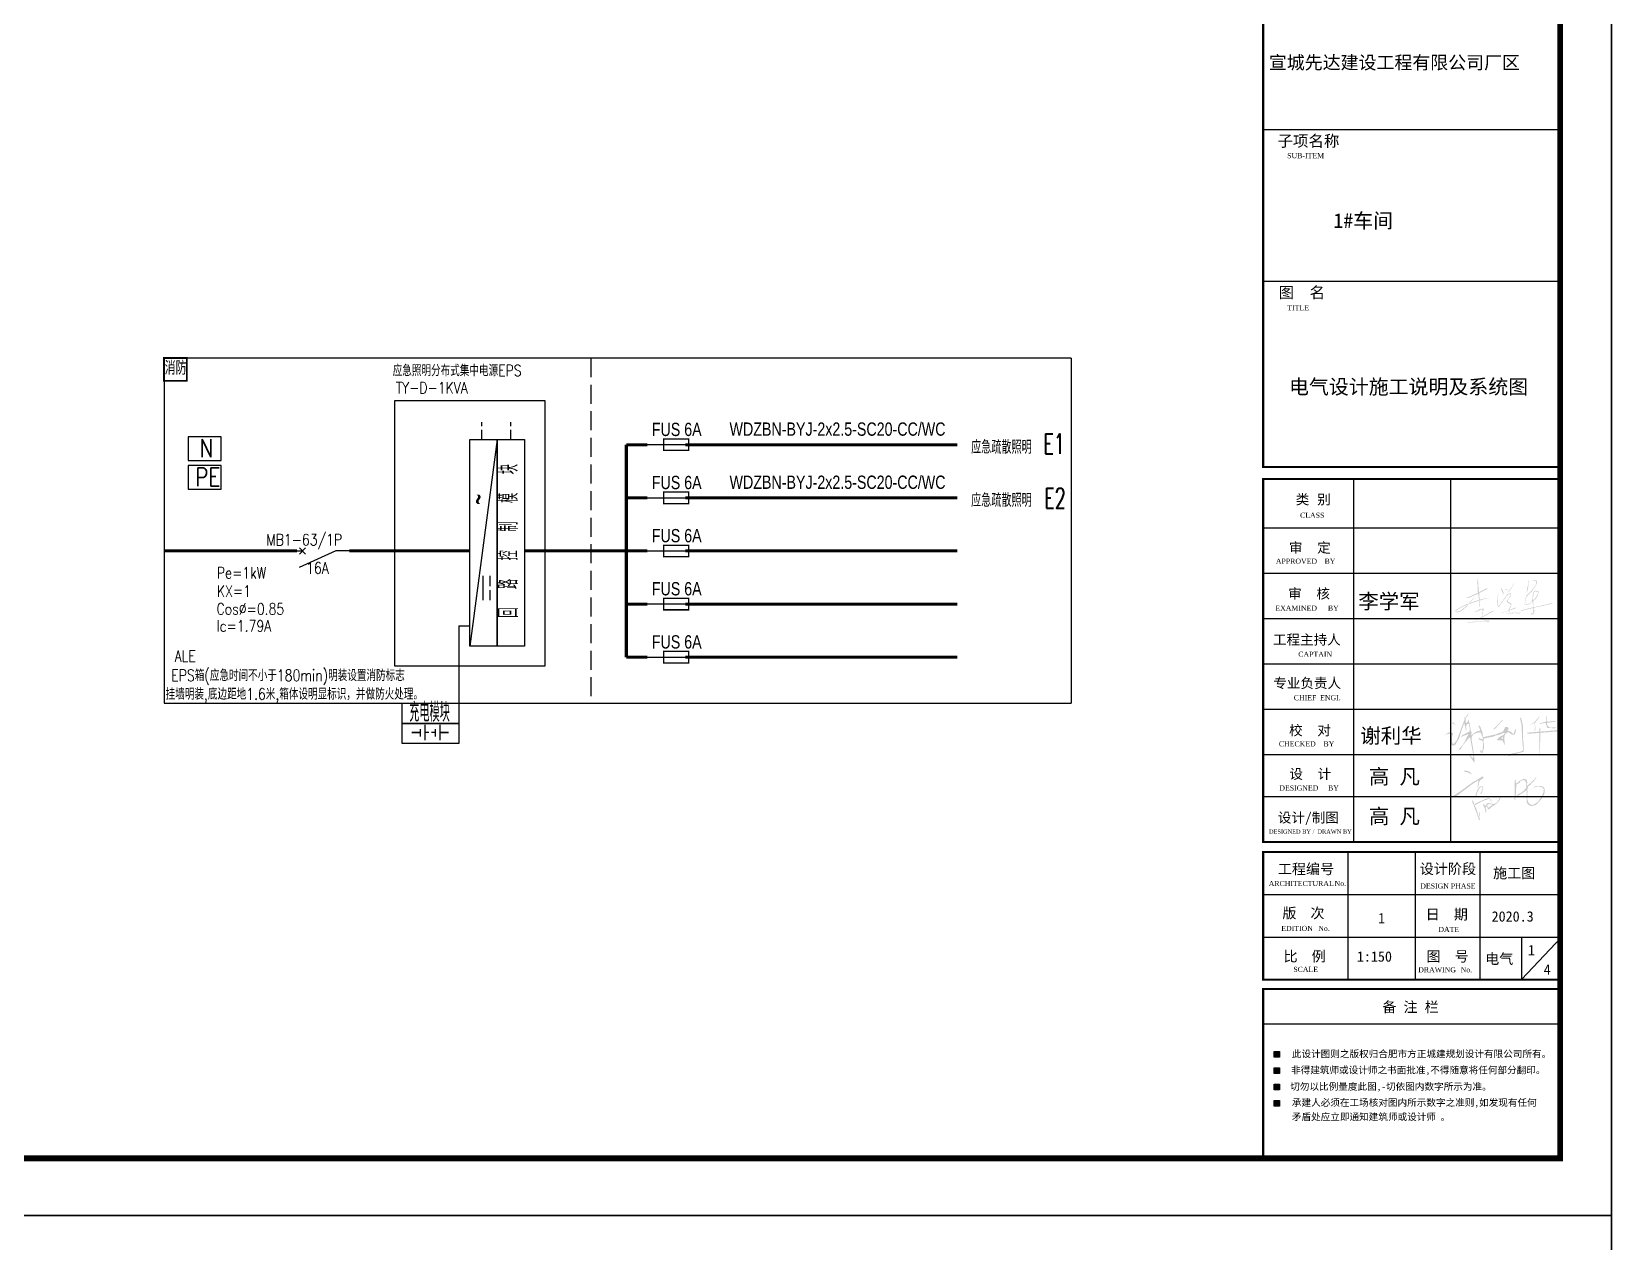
# Model space of a CAD drawing. Extents: x 54907 to 703237, y -798661 to -546661.
# Drawn here: x 214060 to 255607, y -610374 to -578515 of the extents above; entities that cross this region are included whole.
import ezdxf
from ezdxf.enums import TextEntityAlignment as Align

# ---------------------------------------------------------------- set-up
doc = ezdxf.new("R2010")
doc.units = 0
doc.header["$LTSCALE"] = 1000
doc.header["$MEASUREMENT"] = 0
for name, pattern in [('ACAD_ISO02W100', [15, 12, -3]), ('DASH', [0.35, 0.25, -0.1]), ('DASHED2', [0.375, 0.25, -0.125])]:
    doc.linetypes.add(name, pattern=pattern)
for name, color, linetype in [('1', 140, 'Continuous'), ('DIM-应急', 3, 'Continuous'), ('ELEMENT', 3, 'Continuous'), ('HATCH', 254, 'Continuous'), ('PUB_TEXT', 7, 'Continuous'), ('PUB_TITLE', 4, 'Continuous'), ('TEXT', 7, 'Continuous'), ('WIRE-照明', 1, 'Continuous'), ('文字', 7, 'Continuous'), ('灯具线', 4, 'Continuous'), ('说明文本', 54, 'Continuous')]:
    doc.layers.add(name, color=color, linetype=linetype)
doc.layers.add('yichutu', color=7, linetype='Continuous', true_color=0xffffff, plot=False)
doc.styles.add('_TCH_DIM', font='SIMPLEX', dxfattribs={"bigfont": 'GBCBIG'})
doc.styles.add('_TEL_DIM', font='SIMPLEX', dxfattribs={"width": 0.8, "height": 3.5, "bigfont": 'HZTXT'})
doc.styles.add('GHF', font='times.ttf')
doc.styles.add('HZF', font='hztxt_e.shx', dxfattribs={"width": 0.7, "bigfont": '!hztxt.shx'})
doc.styles.get("Standard").update_dxf_attribs({"font": 'gbenor.shx', "bigfont": 'gbcbig.shx'})
doc.styles.add('STYLE1', font='simhei.ttf', dxfattribs={"width": 0.8})
doc.styles.add('TWT_TEXT', font='gbenor.shx', dxfattribs={"bigfont": 'hztxt.shx'})
doc.styles.add('txt', font='ros.shx', dxfattribs={"width": 0.8, "height": 300, "bigfont": 'hzs.shx'})
doc.styles.add('仿宋', font='')
doc.styles.get('仿宋').set_extended_font_data('NSimSun')

# ---------------------------------------------------------------- blocks, each defined once
blk = doc.blocks.new('$element$00000582')
at = {"const_width": 0.0233}
for points in [[(0, 0), (0, -1)], [(-0.1, -0.283), (0.1, -0.283), (0.1, -0.717), (-0.1, -0.717), (-0.1, -0.283)]]:
    blk.add_lwpolyline(points, dxfattribs=at)
at = {"flags": 9}
blk.add_attdef('S', (0, 0), '', height=0.00000667, dxfattribs=at)
blk = doc.blocks.new('$element$00000576')
for points in [[(0, 0), (0, -0.25)], [(0, -1), (0, -0.75), (-0.25, -0.2)], [(-0.047, -0.297), (0.047, -0.203)], [(-0.047, -0.203), (0.047, -0.297)]]:
    blk.add_lwpolyline(points)
at = {"flags": 9}
blk.add_attdef('S', (0, 0), '', height=0.00000667, dxfattribs=at)
blk = doc.blocks.new('*U83')
at = {"layer": 'PUB_TEXT', "style": 'STYLE1'}
blk.add_text('备 注 栏', height=180, dxfattribs=at).set_placement((503976, -819747))
blk = doc.blocks.new('yct-1337-420-200550-63000-150-2010.0')
at = {"layer": 'yichutu', "color": 7, "true_color": 0xffffff}
blk.add_lwpolyline([(0, 0), (0, 63000), (200550, 63000), (200550, 0)], close=True, dxfattribs=at)

msp = doc.modelspace()

# ---------------------------------------------------------------- hatches: boundary and pattern name
for points in [[(246738.2, -605497.8), (246882.3, -605497.8), (246882.3, -605353.8), (246738.2, -605353.8)], [(246738.2, -605926.7), (246882.3, -605926.7), (246882.3, -605782.8), (246738.2, -605782.8)], [(246738.2, -606355.7), (246882.3, -606355.7), (246882.3, -606211.7), (246738.2, -606211.7)], [(246738.2, -606784.6), (246882.3, -606784.6), (246882.3, -606640.7), (246738.2, -606640.7)]]:
    msp.add_hatch(color=256).paths.add_polyline_path(points)
at = {"layer": 'HATCH'}
h = msp.add_hatch(color=256, dxfattribs=at)
h.paths.add_polyline_path([(253188.2, -593816.7), (253183.9, -593819.7), (252950, -593815.7), (252867.3, -593813.2), (252753.4, -593809.4), (252731.8, -593806.5), (252752.3, -593798.5), (252907.1, -593755.3), (252910.5, -593784.3), (252929.3, -593796.3), (253049, -593802.7), (253100.7, -593804.3), (253132.7, -593807.4), (253150.6, -593807.1), (253165.3, -593810.2), (253184.3, -593812.5)], flags=16)
h.paths.add_polyline_path([(253564.9, -593465.6), (253549.9, -593474.7), (253541.8, -593455.6), (253557.9, -593317.4), (253572.9, -593264.3), (253602, -593244.3), (253638.1, -593249.3), (253681.2, -593262.3), (253679.2, -593300.4), (253637.1, -593373.5), (253590, -593442.6)], flags=16)
h.paths.add_polyline_path([(253590.3, -592961.5), (253563.5, -592962), (253553.1, -592973.6), (253549.4, -592971.1), (253553.7, -592953.4), (253567.1, -592944.8), (253592.2, -592947.3), (253639.3, -592958.9), (253653.4, -592987), (253653.4, -593005.4), (253647.3, -593035.3), (253635.1, -593058.6), (253512.5, -593251.1), (253432.2, -593323), (253393.9, -593362.5), (253367.5, -593399.6), (253356.7, -593443.9), (253345.9, -593484.7), (253338.7, -593535), (253333.9, -593578.1), (253345.9, -593587.7), (253399.9, -593581.7), (253449, -593562.5), (253487.4, -593541), (253512.5, -593501.4), (253523.3, -593465.5), (253535.3, -593428.4), (253537.7, -593387.7), (253537.7, -593339.7), (253552.1, -593275.1), (253573.7, -593236.7), (253618, -593227.2), (253701.9, -593251.1), (253694, -593279), (253674.3, -593343.3), (253630, -593418.8), (253597.6, -593463.1), (253552.1, -593489.5), (253556.9, -593629.6), (253566.5, -593663.1), (254063.8, -593548.8), (254042, -593570.6), (253571.8, -593673.3), (253575.4, -593716.7), (253575.4, -593750.6), (253575.4, -593791.6), (253565.7, -593825.5), (253547.6, -593854.5), (253484.7, -593844.8), (253506.5, -593819.4), (253521.5, -593832.3), (253553.6, -593813.4), (253552.4, -593733.7), (253557.2, -593678.1), (253218.8, -593759), (253235.7, -593739.7), (253360.2, -593709.5), (253501.6, -593675.7), (253554.8, -593661.2), (253547.6, -593616.5), (253536.5, -593548.1), (253541.5, -593506.6), (253528.2, -593496.9), (253519.3, -593521), (253467.3, -593566.8), (253413.7, -593592.4), (253385.7, -593598.6), (253342.2, -593597.9), (253327.5, -593586.2), (253328.2, -593549.7), (253343.8, -593437.2), (253364, -593374.3), (253389.6, -593335.5), (253505.6, -593227.4), (253549, -593169.3), (253600.2, -593094.5), (253624.8, -593043.3), (253632.7, -593006.8), (253629.8, -592989.1), (253611, -592969.4)])
h.paths.add_polyline_path([(253426.6, -592973.4), (253412, -592948.8), (253417.1, -593012.4), (253412, -593086.2), (253391.6, -593159.9), (253386.6, -593208.3), (253373.8, -593276.9), (253373.8, -593292.2), (253401.8, -593218.4), (253424.7, -593096.4)], flags=17)
h.paths.add_polyline_path([(252201.1, -593927.8), (252192.5, -593933.7), (251962.9, -594049.5), (252066.2, -594038.9), (252129.4, -594040.2), (252284.6, -594040.2), (252355.7, -594035), (252380.7, -594035), (252339.3, -594021.2), (252293.2, -594011.3), (252247.8, -593997.5), (252224.8, -593979.8), (252209.6, -593955.4)], flags=16)
h.paths.add_polyline_path([(252029.7, -593782.2), (251958.7, -593781.1), (252076.6, -593758.7), (252119.7, -593723.2), (252156.4, -593708.1), (252210.9, -593697.9), (252247.6, -593699.2), (252246.4, -593735.9), (252228.6, -593785.3), (252221, -593829.6), (252208.4, -593880.2), (252209.6, -593908.1), (252499.7, -593749.8), (252502.2, -593768.8), (252214.7, -593923.3), (252214.5, -593938.4), (252228.3, -593977.4), (252273.9, -593994.5), (252335.7, -594011.6), (252374.8, -594011.6), (252394.3, -594021.3), (252397.6, -594029.5), (252397.6, -594043.3), (252286.1, -594049.8), (252209.6, -594051.4), (252120.1, -594051.4), (252043.6, -594049.8), (251990.7, -594056.3), (251919, -594059.5), (251836, -594068.5), (251815.7, -594068.5), (251815.7, -594057.9), (251870.2, -594052.2), (251912.5, -594050.6), (251956.5, -594045.7), (252015.9, -594018.9), (252200.6, -593915.6), (252204.7, -593832.7), (252224.2, -593768.4), (252224.2, -593727.7), (252203.1, -593713.9), (252177.8, -593722), (252141.2, -593736.7), (252112.7, -593757), (252067.2, -593774.1)])
h.paths.add_polyline_path([(252333.1, -593420.9), (252319.9, -593422.7), (252189.8, -593470.8), (251967.6, -593540.1), (251779.4, -593609.4), (251603.9, -593698.5), (251504.9, -593764.9), (251553, -593781.9), (251629.4, -593759.3), (251697.3, -593704.1), (251745.4, -593671.6), (251811.9, -593605.1), (251988.8, -593410), (251993.8, -593414.6), (251928, -593496.1), (251827.5, -593606.6), (251796.4, -593646.2), (251708.6, -593722.5), (251628, -593779.1), (251564.3, -593793.2), (251524.7, -593789), (251497.8, -593769.2), (251516.2, -593733.8), (251695.9, -593630.6), (251823.3, -593572.6), (251896.8, -593545.8), (252181.4, -593452.3), (252281.9, -593425), (252325.6, -593415), (252347.5, -593415), (252371.1, -593420.2), (252372.6, -593426.7), (252334.6, -593459.9), (252321.8, -593473.3), (252303.7, -593486.2), (252316.8, -593470.4), (252348.6, -593441.2), (252362.4, -593426.4)])
h.paths.add_polyline_path([(251835.9, -593420.2), (251785.7, -593420.7), (252094.4, -593283.6), (252077.2, -592857.6), (252104.2, -593019.2), (252121.3, -593268.9), (252356.5, -593146.5), (252329.6, -593188.1), (252131.1, -593288.5), (252153.2, -593689.9), (252133.6, -593587.1), (252118.9, -593418.2), (252104.2, -593305.6)])
h.paths.add_polyline_path([(252628.1, -593350.7), (252657.6, -593289.1), (252613.9, -593356), (252609.8, -593425.7), (252596.1, -593514.6), (252607, -593589.7), (252633, -593655.3), (252663.1, -593640.3), (252680.9, -593606.1), (252708.2, -593559.7), (252782.1, -593464), (252860, -593358.8), (252892.9, -593328.7), (252927.1, -593313.7), (252957.2, -593315), (252951.7, -593354.7), (252924.3, -593394.3), (252897, -593436.7), (252869.6, -593474.9), (252850.5, -593514.6), (252861.4, -593531), (252927.1, -593558.3), (252954.4, -593587), (252955.8, -593623.9), (252938, -593655.3), (252923, -593690.9), (252901.1, -593741.4), (252884.7, -593753.7), (252693.2, -593812.5), (253191.8, -593829), (253193.1, -593806.8), (253152.5, -593800.2), (253092.6, -593796.1), (252990, -593793.4), (252944.8, -593787.9), (252929.4, -593786), (252917.5, -593746.9), (252947.6, -593726.4), (252979, -593726.4), (253052.9, -593703.2), (253085.7, -593686.8), (253092.6, -593663.5), (253062.5, -593677.2), (253052.6, -593681.7), (253021.4, -593697.7), (252988.6, -593703.2), (252957.2, -593714.1), (252927.1, -593720.9), (252966.7, -593630.7), (252979, -593581.5), (252961.3, -593559.7), (252927.1, -593533.7), (252873.7, -593513.2), (252900, -593444.8), (252957.2, -593373.8), (252969.5, -593331.4), (252969.5, -593295.9), (252931.2, -593295.9), (252872.4, -593320.5), (252793, -593428.5), (252716.4, -593526.9), (252677, -593589), (252652.4, -593625.8), (252638.3, -593632), (252630.6, -593614.4), (252611.1, -593537.2), (252611.9, -593450.2), (252623.4, -593380)])
h.paths.add_polyline_path([(253031.4, -593072.2), (253035.8, -593023.3), (253003.2, -593108), (252960.8, -593167.7), (252910.8, -593228.6), (252868.4, -593269.8), (252915.1, -593244.9), (252979.3, -593162.3)])
h.paths.add_polyline_path([(252823.8, -593207.9), (252816.4, -593160.6), (252827.1, -593181.9), (252832.8, -593193.1), (252843.4, -593199.2), (252861.9, -593191.6), (252878.2, -593186.2), (252873.8, -593210.1), (252853.2, -593210.1)])
h.paths.add_polyline_path([(252738.5, -593192.7), (252687.8, -593150.3), (252743.6, -593268.5), (252774.1, -593329.6), (252777.4, -593304.3)])
h = msp.add_hatch(color=256, dxfattribs=at)
h.paths.add_polyline_path([(252751.9, -597126.8), (252754.6, -597066.8), (252710.6, -597108.2)], flags=16)
h.paths.add_polyline_path([(253732, -596837.6), (253712.7, -596864.7), (253712.2, -596936), (253399, -596960.8), (253393.2, -596991.6), (253477.9, -596985.8), (253655.1, -596971.1), (253711.9, -596966.6), (253706.9, -597632.1), (253718.5, -597555.1), (253731.9, -597245.5), (253737.7, -597060.8), (253739.8, -596964.4), (253859, -596955.1), (254226.6, -596926.2), (254222.7, -596895.4), (253739.4, -596933.8), (253739, -596896.1), (253739, -596863.4)])
h.paths.add_polyline_path([(253711, -596736.7), (253742.7, -596708.8), (253846.4, -596683.3), (253894.1, -596666.3), (253894.1, -596577.9), (253890.7, -596547.3), (253909.4, -596525.2), (253909.4, -596557.5), (253911.1, -596635.7), (253921.3, -596676.5), (254135.7, -596649.3), (254127.1, -596674.8), (253917.9, -596702), (253909.4, -596725.8), (253929.8, -596780.2), (253984.2, -596826.1), (254040.4, -596826.1), (254137.4, -596822.7), (254154.4, -596831.2), (254127.1, -596851.6), (254055.7, -596843.1), (254003, -596836.3), (253924.7, -596836.3), (253900.9, -596785.3), (253880.5, -596707.1), (253857.3, -596706.9), (253770.5, -596718.3), (253747.8, -596729.7)])
h.paths.add_polyline_path([(253697.5, -596575.3), (253721.4, -596520.1), (253587, -596681.5), (253481.9, -596745.4), (253416.8, -596784.9), (253584.8, -596701), (253593.5, -596803.8), (253592.4, -596880.7), (253591.9, -596919.7), (253605.4, -596910), (253598.9, -596699.9)])
h.paths.add_polyline_path([(253231.4, -596578.8), (253199.6, -596560.4), (253245.3, -596774.7), (253256.7, -597087.1), (253279.5, -597347), (253279.5, -597424.6), (253227, -597461.1), (253094.7, -597488.4), (252955.5, -597520.3), (252921.3, -597536.3), (252896.2, -597581.9), (252957.8, -597563.7), (253110.7, -597511.2), (253295.5, -597463.3), (253304.6, -597337.9), (253281.8, -597098.5), (253279.5, -596774.7), (253254.9, -596663.8)])
h.paths.add_polyline_path([(252745.8, -596639.4), (252745.8, -596618.5), (252495.3, -596880.4), (252545.4, -596861.8), (252694.5, -596696.5)], flags=17)
h.paths.add_polyline_path([(251360.6, -596985.9), (251208.9, -597014.1), (251280.6, -596986), (251336.8, -596952.3), (251397.2, -596957.9), (251443.6, -596983.2), (251419.7, -597045), (251416.9, -597094.1), (251416.9, -597150.3), (251416.9, -597210.6), (251435.1, -597256.9), (251466, -597249.9), (251541.9, -597158.7), (251745.6, -596609.8), (251734.4, -596542.4), (251737.2, -596505.9), (251744.2, -596549.4), (251752.6, -596583.1), (251843.9, -596451.1), (251848.2, -596475), (251825.7, -596519.9), (251776.5, -596573.3), (251769.5, -596632.2), (251770.9, -596702.4), (251797.6, -596709.4), (251836.9, -596657.5), (251856.6, -596626.6), (251874.9, -596710.8), (251894.5, -596814.7), (251905.8, -596886.3), (251911.4, -596931.2), (251933.9, -596956.5), (251917, -597004.2), (251932.5, -597028.1), (251974.6, -596987.4), (252074.3, -596924.2), (252130.5, -596914.4), (252161.5, -596897.6), (252117.9, -596804.9), (252117.9, -596755.8), (252165.7, -596816.1), (252217.6, -596963.5), (252223.3, -597025.3), (252237.3, -597080.1), (252555.2, -597009.5), (252760.2, -596930), (252792.1, -596864.6), (252809.7, -596811.6), (252894.6, -596818.7), (252894.6, -596905.2), (252857.5, -596912.3), (252938.8, -596926.4), (252993.6, -596965.3), (253023.6, -597004.2), (253094.3, -596855.8), (253094.3, -596915.8), (253080.2, -596970.6), (253051.9, -597016.5), (252991.8, -597013), (252949.4, -596983), (252910.5, -596956.5), (252869.8, -596956.5), (252818.6, -596991.8), (252797.4, -597034.2), (252792.1, -597108.4), (252795.6, -597194.9), (252797.4, -597239.2), (252800.9, -597304.5), (252770.8, -597228.5), (252763.8, -597203.8), (252732, -597161.4), (252666.6, -597163.1), (252633, -597163.1), (252587, -597152.5), (252613.5, -597133.1), (252664.8, -597073.1), (252712.5, -597048.3), (252765.5, -597020.1), (252809.7, -596970.6), (252754.9, -596970.6), (252684.2, -597007.7), (252571.1, -597034.2), (252482.7, -597069.5), (252355.4, -597092.5), (252293.6, -597108.4), (252249.4, -597119), (252242.3, -597177.3), (252242.3, -597221.4), (252260, -597267.4), (252260, -597300.9), (252249.4, -597369.8), (252239.6, -597433), (252214, -597498.8), (252155.9, -597476.1), (252159.2, -597392.8), (252180.4, -597445.8), (252210.5, -597458.1), (252231.7, -597302.7), (252226.4, -597239.1), (252217.5, -597202), (252215.8, -597161.4), (252184, -597161.4), (252153.9, -597157.8), (252141.5, -597150.8), (252123.1, -597140.2), (252116.8, -597117.2), (252122.1, -597089), (252146.8, -597119), (252173.4, -597126.1), (252217.5, -597133.1), (252228.2, -597117.2), (252221.1, -597080.1), (252208.7, -597051.9), (252192.5, -597014.9), (252169.8, -596961.8), (252146.8, -596951.2), (252077.9, -596965.3), (252021.3, -596986.5), (251978.9, -597004.2), (251952.4, -597046.6), (251934.2, -597075.6), (251930.3, -597147.6), (251973.1, -597404.1), (252017.8, -597757), (251975.2, -597714.4), (251847.3, -597526.1), (251952.8, -597631.5), (251981.9, -597595.6), (251896.7, -597122.6), (251878.8, -597077.8), (251802.5, -597169.7), (251686.2, -597309.8), (251649.9, -597389.4), (251609.6, -597420.8), (251605.1, -597375.9), (251672.4, -597313.1), (251750.9, -597196.6), (251818.2, -597057.6), (251856.3, -597017.2), (251827.2, -597006), (251741.9, -597035.2), (251665.6, -597071), (251652.2, -597077.8), (251676.9, -597032.9), (251762.1, -596988.1), (251818.9, -596958.2), (251867.5, -596943.3), (251885.5, -596862.6), (251869.8, -596793.1), (251863.1, -596750.5), (251845.1, -596721.3), (251795.8, -596752.7), (251784.5, -596817.7), (251795.8, -596882.7), (251777.8, -596898.4), (251773.3, -596860.3), (251759.9, -596802), (251744.2, -596741.5), (251730.7, -596723.6), (251661.2, -596918.6), (251596.1, -597122.6), (251519.8, -597248.1), (251490.7, -597297.5), (251398.7, -597293), (251389.7, -597221.2), (251394.2, -597113.6), (251385.2, -597010.5)])
h.paths.add_polyline_path([(251511, -596762.8), (251457.6, -596731.9), (251407, -596703.8), (251457.6, -596694)], flags=17)
h = msp.add_hatch(color=256, dxfattribs=at)
h.paths.add_polyline_path([(253151.2, -598270.7), (253142.4, -598278.3), (253119.9, -598290), (253101.9, -598291.8), (253091.1, -598274.7), (253091.1, -598236.1), (253096.5, -598210), (253085.7, -598193), (253062.3, -598232.5), (253058.7, -598266.6), (253061.4, -598307.1), (253062.3, -598365.5), (253062.3, -598416.7), (253058.1, -598504.8), (253062.3, -598619.1), (253059.5, -598678.3), (253055.2, -598720.6), (253076.6, -598722.7), (253079.2, -598675.5), (253096.2, -598565.5), (253100.4, -598513.3), (253100.4, -598458.3), (253103.2, -598370.8), (253104.6, -598334.2), (253123, -598315.8), (253172.4, -598293.3), (253209.1, -598252.4), (253244.3, -598218.5), (253293.7, -598205.8), (253341.7, -598225.6), (253368.5, -598291.9), (253372.8, -598359.6), (253372.8, -598394.8), (253334.7, -598452.6), (253300.8, -598490.7), (253228.8, -598542.9), (253147, -598586.6), (253121.6, -598619.1), (253149.8, -598626.1), (253204.8, -598588), (253264.1, -598551.4), (253331.9, -598510.5), (253375.6, -598473.8), (253381.2, -598545.7), (253377, -598647.3), (253374.2, -598703.7), (253379.8, -598774.2), (253401, -598836.3), (253439.1, -598868.7), (253502.6, -598891.3), (253615.5, -598865.9), (253673.4, -598809.5), (253722.8, -598757.3), (253753.9, -598722), (253801.8, -598645.9), (253841.4, -598576.8), (253854.1, -598504.8), (253851.2, -598444.2), (253816, -598384.9), (253755.3, -598363.8), (253710.1, -598361), (253615.5, -598366.6), (253571.8, -598387.8), (253552, -598408.9), (253607.1, -598386.4), (253684.7, -598375.1), (253779.3, -598392), (253824.4, -598439.9), (253825.8, -598499.2), (253800.4, -598583.8), (253753.9, -598664.2), (253712.9, -598727.7), (253691.8, -598765.7), (253642.4, -598806.6), (253580.3, -598846.1), (253537.9, -598861.6), (253480, -598851.8), (253423.6, -598801), (253398.2, -598723.4), (253394, -598637.4), (253401, -598521.7), (253396.8, -598466.7), (253401, -598437.1), (253412.3, -598401.9), (253423.2, -598367.9), (253474.4, -598338.4), (253509.7, -598284.8), (253567.6, -598236.9), (253626.8, -598155.1), (253629.7, -598118.4), (253611.3, -598148), (253577.4, -598196), (253528, -598236.9), (253498.4, -598270.7), (253465.9, -598301.7), (253434.9, -598321.5), (253410.9, -598341.2), (253388.3, -598359.6), (253388.3, -598328.5), (253392.5, -598282), (253389.7, -598238.3), (253368.5, -598200.2), (253338.9, -598183.3), (253289.5, -598181.8), (253244.3, -598201.6), (253196.4, -598228.4), (253168.7, -598243.8)])
h.paths.add_polyline_path([(252394.7, -598702.7), (252377.5, -598706.5), (252322.2, -598723.5), (252217.3, -598761.7), (252086.1, -598830.8), (252007.5, -598876.4), (252033, -598920.4), (252069.9, -599011), (252084, -599059.2), (252103.9, -599128.6), (252112.4, -599161.2), (252123.7, -599190.9), (252123.7, -599172.5), (252122.3, -599138.5), (252125.1, -599114.4), (252125.1, -599083.3), (252128, -599060.6), (252142.1, -599061), (252142.1, -599078.7), (252137.7, -599155.8), (252137.7, -599211), (252148.7, -599248.5), (252159.8, -599277.1), (252128.9, -599257.3), (252095.8, -599182.3), (252069.3, -599087.5), (252020.7, -598977.3), (251989.9, -598873.6), (251952.3, -598796.5), (251952.3, -598734.7), (251976.6, -598765.6), (251996.5, -598862.6), (252024.5, -598834), (252078.4, -598802.8), (252142.1, -598773), (252204.5, -598744.7), (252285.3, -598709.3), (252337.8, -598695.1), (252381.7, -598688.1), (252394.5, -598691), (252406.9, -598696.7), (252426.1, -598713.5), (252436.9, -598734.5), (252446.8, -598761), (252460.4, -598791.4), (252458.7, -598798.8), (252452.8, -598797.5), (252448.6, -598785.1), (252435.2, -598761.6), (252421.8, -598739.9), (252412.4, -598721.5), (252404.1, -598708.8)])
h.paths.add_polyline_path([(252339.7, -598868.8), (252332.3, -598888.9), (252352.3, -598904.7), (252359.7, -598922.7), (252360.8, -598943.8), (252402, -598916.4), (252451.7, -598886.8), (252476, -598865.7), (252462.3, -598844.5), (252423.1, -598842.4), (252379.8, -598842.4)], flags=16)
h.paths.add_polyline_path([(252320.6, -598853), (252291.2, -598887.4), (252258.3, -598867.7), (252243.5, -598843), (252230.4, -598831.5), (252236.9, -598889), (252266.5, -598928.5), (252284.6, -598986), (252296.2, -599025.5), (252292.9, -599068.2), (252317.5, -599046.9), (252317.5, -598999.2), (252304.4, -598959.7), (252302.7, -598918.6), (252320.8, -598897.3), (252347.2, -598926.8), (252352.1, -598982.7), (252362, -598982.7), (252411.3, -598956.4), (252464, -598912.1), (252491.9, -598890.7), (252546.2, -598854.5), (252597.2, -598816.7), (252633.4, -598777.2), (252661.4, -598737.8), (252679.5, -598709.8), (252695.9, -598660.5), (252684.4, -598639.2), (252673.6, -598673.4), (252646.2, -598723.1), (252606, -598786.4), (252554.2, -598823.4), (252534.2, -598837.7), (252483.4, -598838.2), (252465.4, -598829.7), (252417.9, -598823.4), (252367.1, -598815), (252352.3, -598815)])
h.paths.add_polyline_path([(252042.2, -598591), (252024.8, -598636.7), (252034.4, -598645.2), (252059.9, -598627.5), (252058.8, -598583.2), (252097.6, -598490.3), (252128.6, -598439.4), (252170.7, -598396.2), (252208.3, -598391.8), (252222.7, -598428.3), (252208.3, -598471.5), (252190.6, -598512.4), (252171.8, -598542.3), (252159.6, -598571.1), (252171.8, -598576.6), (252190.6, -598560), (252210.5, -598517.9), (252227.1, -598467), (252237.1, -598423.9), (252231.6, -598396.2), (252221.6, -598371.8), (252189.5, -598370.7), (252161.8, -598379.6), (252138.5, -598387.3), (252077.6, -598472.6), (252074.3, -598492.5), (252059.9, -598520.2), (252046.6, -598557.8)], flags=17)
h.paths.add_polyline_path([(251421.8, -598660.9), (251382.9, -598632.7), (251457.5, -598619.9), (251649.5, -598494.1), (251967.2, -598259.7), (252073.9, -598202.2), (252180.5, -598134), (252214.6, -598112.7), (252244.5, -598140.4), (252216.8, -598178.7), (252159.2, -598208.6), (252129.3, -598259.7), (252116.5, -598310.9), (252103.7, -598376.9), (252093.1, -598406.8), (252093.1, -598370.5), (252093.1, -598325.8), (252097.3, -598278.9), (252112.3, -598242.7), (252108, -598208.6), (252067.5, -598238.4), (251933.1, -598325.8), (251820.1, -598415.3), (251664.4, -598528.2), (251585.5, -598590), (251500.2, -598643.3)])
h.paths.add_polyline_path([(251777.4, -597957.1), (251728.4, -597961.4), (251751.8, -597993.3), (251807.3, -597999.7), (251911.8, -598046.6), (251935.5, -598057.2), (251903.3, -598010.4), (251835, -597972)])

# ---------------------------------------------------------------- linework, layer by layer
at = {"color": 3, "linetype": 'DASH'}
for p, q in [((225898.9, -589247.2), (225898.9, -588794.4)), ((226660.6, -589247.2), (226660.6, -588794.4))]:
    msp.add_line(p, q, dxfattribs=at)
at = {"color": 3}
for p, q in [((226301.4, -589247.2), (225582.9, -594688.9)), ((225923.7, -592834.3, -2757.9), (225923.7, -593471.7, -2757.9)), ((226112.3, -592834.3, -2757.9), (226112.3, -593104.2, -2757.9)), ((226112.3, -593211.7, -2757.9), (226112.3, -593471.7, -2757.9)), ((225299.3, -594150.8), (225582.9, -594150.8)), ((225299.3, -594150.8), (225299.3, -596189.4)), ((223805.6, -596720.3), (225299.3, -596720.3)), ((224061.9, -596958.9), (224287.1, -596958.9)), ((224287.1, -596958.9), (224061.9, -596958.9)), ((224287.1, -597060.1), (224287.1, -596867.7)), ((224406.5, -597158.6), (224406.5, -596759.3)), ((224510.5, -596958.9), (224406.5, -596958.9)), ((224682.3, -596958.9), (224577.9, -596958.9)), ((224682.3, -597060.1), (224682.3, -596867.7)), ((224801.7, -597158.6), (224801.7, -596759.3)), ((224801.7, -596958.9), (225026.9, -596958.9)), ((225026.9, -596958.9), (224801.7, -596958.9))]:
    msp.add_line(p, q, dxfattribs=at)
for points in [[(226301.4, -589247.2), (226301.4, -594688.9), (225582.9, -594688.9), (225582.9, -589247.2), (226301.4, -589247.2)], [(227019.8, -589247.2), (227019.8, -594688.9), (226301.4, -594688.9), (226301.4, -589247.2), (227019.8, -589247.2)]]:
    msp.add_lwpolyline(points, dxfattribs=at)
for points in [[(225299.3, -596720.3), (223805.6, -596720.3), (223805.6, -596189.4), (225299.3, -596189.4)], [(223805.6, -596720.3), (225299.3, -596720.3), (225299.3, -597242.6), (223805.6, -597242.6)]]:
    msp.add_lwpolyline(points, close=True, dxfattribs=at)
for points in [[(246738.2, -605353.8), (246882.3, -605353.8), (246882.3, -605497.8), (246738.2, -605497.8)], [(246738.2, -605782.8), (246882.3, -605782.8), (246882.3, -605926.7), (246738.2, -605926.7)], [(246738.2, -606211.7), (246882.3, -606211.7), (246882.3, -606355.7), (246738.2, -606355.7)], [(246738.2, -606640.7), (246882.3, -606640.7), (246882.3, -606784.6), (246738.2, -606784.6)]]:
    msp.add_lwpolyline(points, close=True)
at = {"layer": '1'}
msp.add_line((247125.2, -603704.1), (254296.6, -603704.1), dxfattribs=at)
at = {"layer": 'PUB_TITLE'}
for p, q in [((255606.6, -609661.4), (255606.6, -546661.4)), ((55056.6, -609661.4), (255606.6, -609661.4)), ((255606.6, -609661.4), (55056.6, -609661.4)), ((255606.6, -672661.4), (255606.6, -609661.4))]:
    msp.add_line(p, q, dxfattribs=at)
at = {"layer": 'PUB_TITLE', "color": 4}
for p, q in [((246448.5, -581087.3), (254296.6, -581087.3)), ((246448.5, -585084.6), (254296.6, -585084.6)), ((246448.5, -589969.9), (254296.6, -589969.9)), ((248827.1, -590287.4), (248827.1, -599838.7)), ((251374.5, -590287.4), (251374.5, -599838.7)), ((246448.5, -591569.5), (254296.6, -591569.5)), ((246448.5, -592763.5), (254296.6, -592763.5)), ((246448.5, -593957.4), (254296.6, -593957.4)), ((246448.5, -595151.3), (254296.6, -595151.3)), ((246448.5, -596345.2), (254296.6, -596345.2)), ((246448.5, -597539.1), (254296.6, -597539.1)), ((246448.5, -598644.8), (254296.6, -598644.8)), ((246448.5, -600100.8), (254296.6, -600100.8)), ((246448.5, -600100.8), (254296.6, -600100.8)), ((248677.8, -600100.8), (248677.8, -603458.7)), ((250443.1, -600100.8), (250443.1, -603458.7)), ((252148.9, -600100.8), (252148.9, -603458.7)), ((246448.5, -601220.1), (254296.6, -601220.1)), ((246448.5, -602339.4), (254296.6, -602339.4)), ((254296.6, -602339.4), (253240.6, -603458.7)), ((253240.6, -602339.4), (253240.6, -603458.7)), ((246448.5, -604619.3), (254296.6, -604619.3))]:
    msp.add_line(p, q, dxfattribs=at)
at = {"layer": 'PUB_TITLE', "const_width": 150}
msp.add_lwpolyline([(58806.6, -608161.4), (254256.6, -608161.4), (254256.6, -548161.4), (58806.6, -548161.4)], close=True, dxfattribs=at)
at = {"layer": 'PUB_TITLE', "color": 4, "const_width": 52.8}
for points in [[(246448.5, -573092.7), (254296.6, -573092.7), (254296.6, -589969.9), (246448.5, -589969.9)], [(246448.5, -599838.7), (254296.6, -599838.7), (254296.6, -590287.4), (246448.5, -590287.4)], [(246448.5, -600100.8), (254296.6, -600100.8), (254296.6, -603458.7), (246448.5, -603458.7)]]:
    msp.add_lwpolyline(points, close=True, dxfattribs=at)
msp.add_lwpolyline([(246448.5, -608147.5), (246448.5, -603704.1), (254296.6, -603704.1), (254296.6, -608147.5)], dxfattribs=at)
at = {"layer": 'TEXT', "color": 3}
msp.add_lwpolyline([(223611.5, -588224.2), (227559.5, -588224.2), (227559.5, -595215.4), (223611.5, -595215.4)], close=True, dxfattribs=at)
at = {"layer": 'WIRE-照明', "linetype": 'Continuous', "const_width": 50}
msp.add_lwpolyline([(217543.9, -587105.3), (218142.9, -587105.3), (218142.9, -587704.3), (217543.9, -587704.3)], close=True, dxfattribs=at)
at = {"layer": 'WIRE-照明', "linetype": 'Continuous', "const_width": 80, "elevation": 0}
for points in [[(229700.7, -589385.3), (229700.7, -594976)], [(238409.1, -589385.3), (231251, -589385.3)], [(238409.1, -590783), (231251, -590783)], [(238409.1, -592180.6), (231251, -592180.6)], [(238409.1, -592180.6), (231251, -592180.6)], [(238409.1, -593578.3), (231251, -593578.3)], [(238409.1, -593578.3), (231251, -593578.3)], [(238409.1, -594976), (231251, -594976)]]:
    msp.add_lwpolyline(points, dxfattribs=at)
at = {"layer": 'WIRE-照明', "linetype": 'Continuous', "const_width": 80}
for points in [[(230252, -589385.3), (229700.7, -589385.3)], [(230252, -590783), (229700.7, -590783)], [(221038.8, -592180.6), (217543.9, -592180.6)], [(225582.9, -592180.6), (222412.3, -592180.6)], [(229700.7, -592180.6), (227019.8, -592180.6)], [(230252, -592180.6), (229700.7, -592180.6)], [(230252, -593578.3), (229700.7, -593578.3)], [(230252, -594976), (229700.7, -594976)]]:
    msp.add_lwpolyline(points, dxfattribs=at)
at = {"layer": '文字', "linetype": 'ByBlock'}
for p, q in [((241398.9, -587105.3), (217543.9, -587105.3)), ((217543.9, -587105.3), (217543.9, -596189.4)), ((241398.9, -587105.3), (241398.9, -596189.4)), ((217543.9, -596189.4), (241398.9, -596189.4))]:
    msp.add_line(p, q, dxfattribs=at)
at = {"layer": '文字'}
for p, q in [((218179.3, -589175.1), (218179.3, -589799.3)), ((219045.3, -589175.1), (218179.3, -589175.1)), ((219045.3, -589799.3), (219045.3, -589175.1)), ((218179.3, -589799.3), (219045.3, -589799.3)), ((218179.3, -589931.2), (218179.3, -590555.4)), ((219045.3, -589931.2), (218179.3, -589931.2)), ((219045.3, -590555.4), (219045.3, -589931.2)), ((218179.3, -590555.4), (219045.3, -590555.4))]:
    msp.add_line(p, q, dxfattribs=at)
at = {"layer": '灯具线', "color": 85, "linetype": 'DASH', "ltscale": 2}
msp.add_line((228765.3, -587105.3), (228765.3, -596189.4), dxfattribs=at)

# ---------------------------------------------------------------- block references
at = {"xscale": 1.507563652703539, "yscale": 1.507563604507595, "zscale": 1.507563615321257}
msp.add_blockref('*U83', (-510191.7, 631505.6), dxfattribs=at)
at = {"layer": 'ELEMENT', "color": 4, "linetype": 'DASHED2', "xscale": 1512, "yscale": 1512, "zscale": 1512, "rotation": 90}
for p in [(230252, -589385.3), (230252, -590783), (230252, -592180.6), (230252, -593578.3), (230252, -594976)]:
    msp.add_blockref('$element$00000582', p, dxfattribs=at)
at = {"layer": 'ELEMENT', "linetype": 'Continuous', "xscale": 1749.999999068677, "yscale": 1749.999999068677, "zscale": 1749.999999068677, "rotation": 90}
msp.add_blockref('$element$00000576', (220747.5, -592180.6), dxfattribs=at)
at = {"layer": 'yichutu'}
for p in [(55056.6, -609661.4), (55056.6, -672661.4)]:
    msp.add_blockref('yct-1337-420-200550-63000-150-2010.0', p, dxfattribs=at)

# ---------------------------------------------------------------- texts
at = {"color": 3, "linetype": 'ACAD_ISO02W100', "style": '_TCH_DIM', "width": 0.705882}
msp.add_text('回  路  控  制  模  块', height=504, rotation=90, dxfattribs=at).set_placement((226848.9, -593935.8))
at = {"color": 3, "style": 'txt', "width": 0.55}
msp.add_text('~', height=680.4, rotation=90, dxfattribs=at).set_placement((226134.8, -590966.1, 2757.9))
at = {"color": 3, "linetype": 'ByBlock', "style": '_TCH_DIM', "width": 0.705882}
msp.add_text('充电模块 ', height=504, dxfattribs=at).set_placement((223992.4, -596675, -2647.6))
at = {"layer": 'DIM-应急', "color": 7, "style": '_TEL_DIM', "width": 0.64}
for s, p in [('E1', (240670, -589627)), ('E2', (240692.4, -591055.4))]:
    msp.add_text(s, height=525, dxfattribs=at).set_placement(p)
at = {"layer": 'PUB_TEXT'}
for s, height, style, p in [('子项名称', 298.5, 'STYLE1', (246824.7, -581542)), ('SUB-ITEM', 134.32, 'GHF', (247081.4, -581846.5)), ('图  名', 298.5, 'STYLE1', (246855.1, -585530.4)), ('TITLE', 134.32, 'GHF', (247083.1, -585849.8)), (' 类', 261.19, 'STYLE1', (247126.6, -590955.2)), ('别', 261.2, 'STYLE1', (247869.5, -590955.2)), ('CLASS', 134.32, 'GHF', (247418.9, -591308.5)), ('审', 261.2, 'STYLE1', (247126.6, -592225.4)), ('定', 261.2, 'STYLE1', (247869.5, -592225.4)), ('APPROVED', 134.32, 'GHF', (246782.9, -592516.1)), ('BY', 134.32, 'GHF', (248063.2, -592516.1)), ('审', 261.2, 'STYLE1', (247106.4, -593432.8)), ('核', 261.2, 'STYLE1', (247849.3, -593432.8)), ('李学军', 393.75, 'STYLE1', (248950.9, -593703.9)), ('EXAMINED', 134.32, 'GHF', (246769.9, -593751.6)), ('BY', 134.32, 'GHF', (248151.1, -593751.6)), ('工程主持人', 261.19, 'STYLE1', (246706.2, -594643.2)), ('CAPTAIN', 134.32, 'GHF', (247372.8, -594964.7)), ('专业负责人', 261.19, 'STYLE1', (246715.6, -595788.5)), ('CHIEF', 134.32, 'GHF', (247253.4, -596108.9)), ('ENGI.', 134.32, 'GHF', (247946.6, -596108.9)), ('校', 261.2, 'STYLE1', (247130, -597031.6)), ('对', 261.2, 'STYLE1', (247872.9, -597031.6)), ('谢利华', 393.75, 'STYLE1', (249003.4, -597237.9)), ('CHECKED', 134.32, 'GHF', (246861.6, -597323.6)), ('BY', 134.32, 'GHF', (248033.7, -597323.6)), ('设', 261.2, 'STYLE1', (247137.8, -598177.1)), ('计', 261.2, 'STYLE1', (247880.8, -598177.1)), ('高 凡', 393.75, 'STYLE1', (249228.9, -598313.7)), ('DESIGNED', 134.32, 'GHF', (246874, -598484.3)), ('BY', 134.32, 'GHF', (248155.6, -598484.3)), ('设计/制图', 261.19, 'STYLE1', (246834.9, -599325.8)), ('高 凡', 393.75, 'STYLE1', (249228.9, -599357.7)), ('工程编号', 271.36, 'STYLE1', (246834, -600682.8)), (' 设计阶段', 271.36, 'STYLE1', (250382.3, -600679.3)), ('施工图', 271.36, 'STYLE1', (252494.4, -600790.8)), ('ARCHITECTURAL', 134.324, 'GHF', (246594.8, -600997.4)), ('No.', 134.32, 'GHF', (248326.8, -600997.4)), ('     DESIGN PHASE', 134.324, 'GHF', (250324.4, -601063.1)), ('版  次', 271.36, 'STYLE1', (246953.3, -601843.3)), ('日  期', 271.36, 'STYLE1', (250722.4, -601876.8)), ('1', 271.4, 'STYLE1', (249471.9, -601976.3)), ('2020.3', 271.36, 'STYLE1', (252455.6, -601932.5)), ('EDITION', 134.32, 'GHF', (246923.7, -602178.6)), ('No.', 134.32, 'GHF', (247898.3, -602178.6)), ('DATE', 134.32, 'GHF', (251056.1, -602204.9)), ('比  例', 271.36, 'STYLE1', (246984.5, -602981.5)), ('1:150', 271.36, 'STYLE1', (248912.8, -602986.7)), ('图  号', 271.36, 'STYLE1', (250746, -602981.2)), ('电气', 271.36, 'STYLE1', (252287, -603046.9)), ('1', 271.4, 'STYLE1', (253410.7, -602818.9)), ('SCALE', 134.32, 'GHF', (247242.1, -603256.8)), ('DRAWING', 134.32, 'GHF', (250527, -603267.9)), ('No.', 134.32, 'GHF', (251643.1, -603267.9)), ('4', 271.4, 'STYLE1', (253827.2, -603329.8))]:
    msp.add_text(s, height=height, dxfattribs=dict(at, style=style)).set_placement(p)
at = {"layer": 'PUB_TEXT', "style": 'STYLE1', "width": 1}
for s, p in [('此设计图则之版权归合肥市方正城建规划设计有限公司所有。', (247203.1, -605503.3)), ('非得建筑师或设计师之书面批准,不得随意将任何部分翻印。', (247182, -605929)), ('切勿以比例量度此图,-切依图内数字所示为准。', (247159.8, -606362.6)), ('承建人必须在工场核对图内所示数字之准则,如发现有任何', (247203.1, -606785.2)), ('矛盾处应立即通知建筑师或设计师 。', (247203.1, -607159.5))]:
    msp.add_text(s, height=180.455, dxfattribs=at).set_placement(p)
at = {"layer": 'PUB_TEXT', "insert": (246602.4, -599509.2), "char_height": 108.802, "width": 3429.945, "attachment_point": 1, "style": 'GHF'}
msp.add_mtext('DESIGNED BY /  DRAWN BY', dxfattribs=at)
at = {"layer": 'TEXT', "style": '仿宋'}
for s, height, p in [('宣城先达建设工程有限公司厂区', 345.812, (246598.1, -579501.8)), ('1#车间', 384.24, (248294.6, -583680.7)), ('电气设计施工说明及系统图', 384.235, (247127.6, -588051.7))]:
    msp.add_text(s, height=height, dxfattribs=at).set_placement(p)
at = {"layer": 'WIRE-照明', "linetype": 'Continuous', "style": 'TWT_TEXT', "width": 0.8}
msp.add_text('消防', height=360, dxfattribs=at).set_placement((217558.7, -587543.7))
at = {"layer": '文字', "linetype": 'ByBlock', "style": '_TEL_DIM', "width": 0.8}
for s, height, p in [('应急照明分布式集中电源EPS', 300, (223557, -587582.2)), ('TY-D-1KVA', 300, (223640.3, -588036.5)), ('N', 479.6, (218481.7, -589716.6)), ('PE', 479.58, (218365.1, -590472.7)), ('MB1-63/1P', 300, (220233.4, -592034.7)), ('Pe=1kW', 300, (218932.6, -592906.6)), ('16A', 300, (221280.9, -592778.7)), ('KX=1', 300, (218932.6, -593386.1)), ('Cos%%C=0.85', 300, (218923.9, -593855.7)), ('Ic=1.79A', 300, (218923.9, -594303.9)), ('ALE', 300, (217822.5, -595096, -15.1)), ('挂墙明装,底边距地1.6米,箱体设明显标识，并做防火处理。', 300, (217585.5, -596094.2, -15.1))]:
    msp.add_text(s, height=height, dxfattribs=at).set_placement(p)
msp.add_text('EPS箱(应急时间不小于180min)明装设置消防标志', height=300, dxfattribs=at).set_placement((220804.3, -595603.4), align=Align.CENTER)
at = {"layer": '说明文本', "color": 6, "style": 'HZF', "width": 0.8}
for p in [(231025.7, -589156.9), (231025.7, -590554.6), (231025.7, -591952.2), (231025.7, -593349.9), (231025.7, -594747.6)]:
    msp.add_text('FUS 6A', height=350, dxfattribs=at).set_placement(p, align=Align.CENTER)
for s, p in [('WDZBN-BYJ-2x2.5-SC20-CC/WC ', (232415.2, -589149.5, 1741.2)), ('应急疏散照明', (238767.5, -589621.9, -46245.5)), ('WDZBN-BYJ-2x2.5-SC20-CC/WC ', (232415.2, -590547.2, 1741.2)), ('应急疏散照明', (238767.5, -591019.5, -46245.5))]:
    msp.add_text(s, height=350, dxfattribs=at).set_placement(p)

doc.saveas('drawing.dxf')
